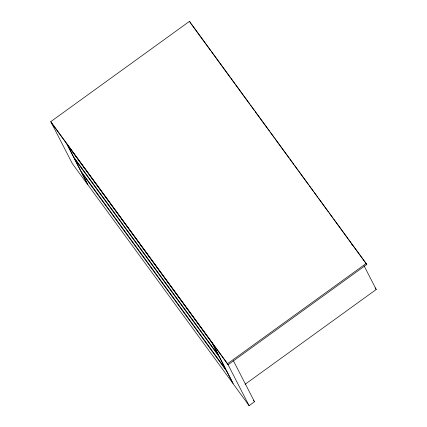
<?xml version="1.0" encoding="UTF-8"?>
<svg xmlns="http://www.w3.org/2000/svg" width="427" height="427" viewBox="0 0 427 427"><rect width="100%" height="100%" fill="white"/><g stroke="black" fill="none" stroke-linecap="round" stroke-linejoin="round"><path stroke-width="0.64" d="M66.777 143.862L87.802 184.768L72.334 163.589L50.77 121.636L189.497 21.35L366.804 264.457L228.077 364.743L51.309 122.682M233.473 360.842L254.497 401.748L249.101 405.65L227.538 363.697L366.265 263.411M245.055 384.305L376.23 289.479L364.039 265.765M190.826 23.474L189.497 21.35M191.611 24.552L210.463 50.37M211.253 51.448L230.105 77.266M230.89 78.344L234.818 83.719M235.603 84.797L249.747 104.161M250.532 105.239L254.46 110.614M255.245 111.693L269.389 131.057M270.174 132.135L274.102 137.51M274.887 138.588L289.026 157.953M289.816 159.031L293.744 164.406M294.529 165.484L298.062 170.325M298.847 171.398L308.668 184.848M309.452 185.926L313.381 191.301M314.165 192.38L317.704 197.221M318.489 198.293L328.31 211.744M329.094 212.817L333.023 218.197M333.807 219.275L347.952 238.64M348.736 239.712L366.804 264.457M375.066 287.889L376.23 289.479M50.77 121.636L227.538 363.697M253.334 400.163L254.497 401.748M249.101 405.65L233.633 384.471L212.609 343.564M351.336 243.278L352.254 245.055M212.23 343.078L67.285 144.588L73.604 156.885L218.549 355.376L212.23 343.078M219.473 357.175L74.528 158.684L80.847 170.981L225.792 369.472L219.473 357.175M226.716 371.266L81.77 172.78L88.09 185.078L233.035 383.563L226.716 371.266"/></g></svg>
